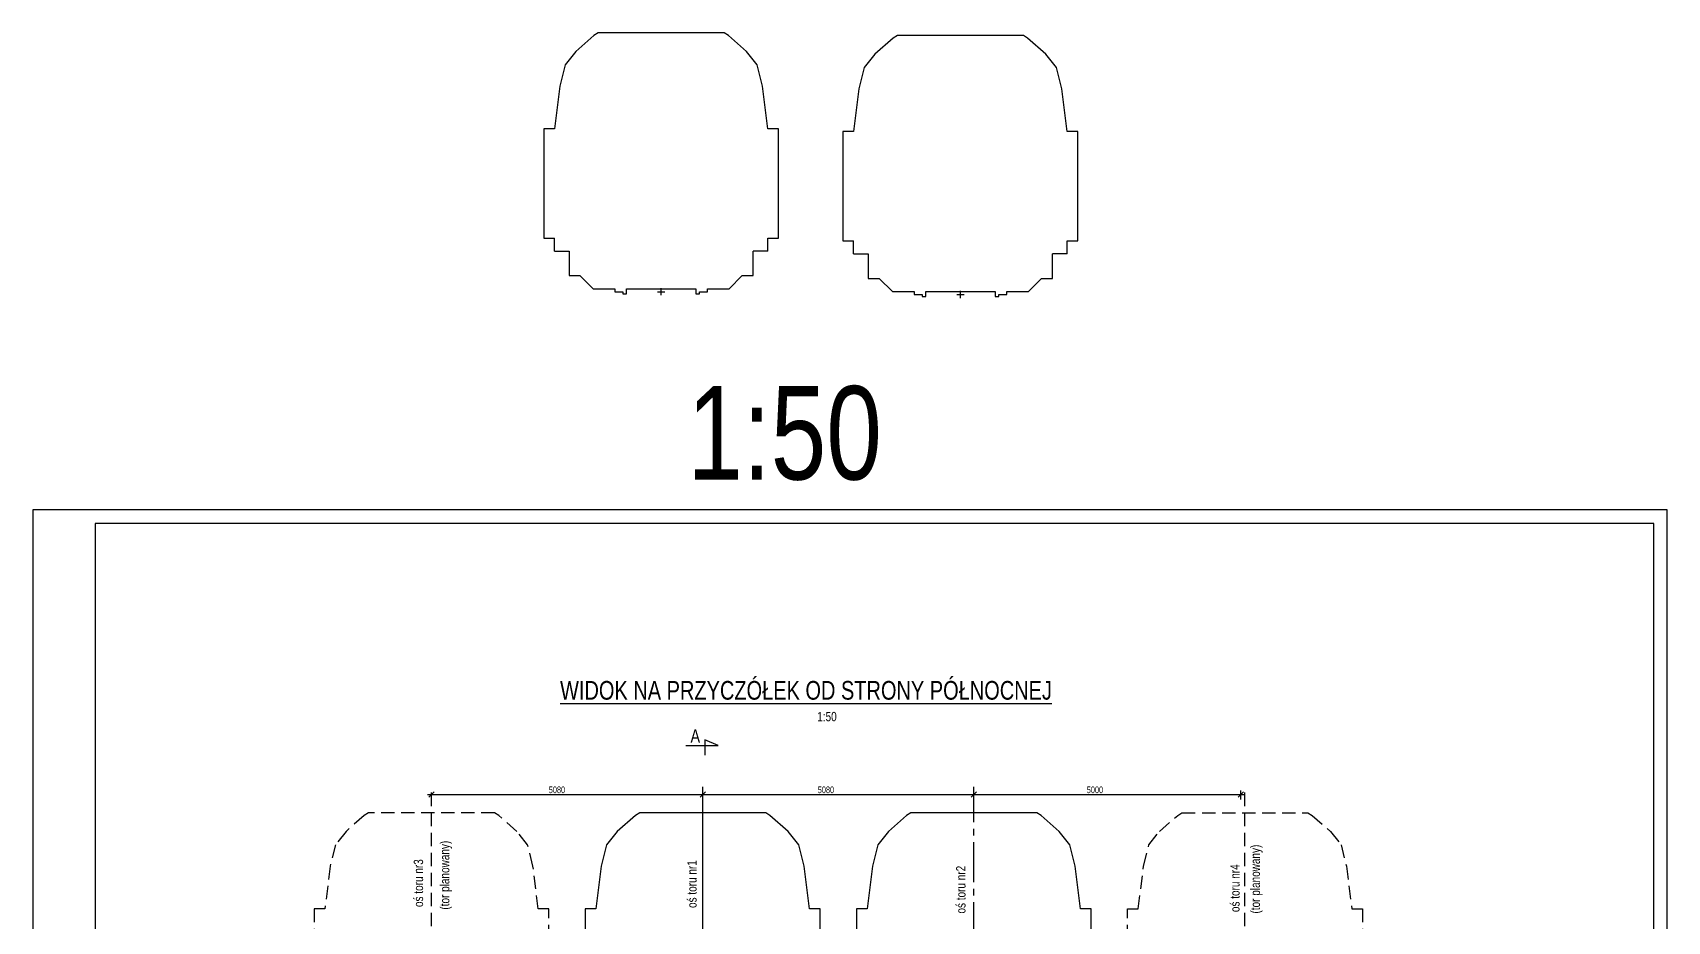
# Model space of a CAD drawing. Header units: millimetres. Extents: x -1069826 to 2704411, y -432732 to 412301.
# Drawn here: x 564152 to 594778, y -16679 to -38 of the extents above; entities that cross this region are included whole.
import ezdxf
from ezdxf.enums import TextEntityAlignment as Align

# ---------------------------------------------------------------- set-up
doc = ezdxf.new("R2010")
doc.units = ezdxf.units.MM
doc.header["$LTSCALE"] = 1000
doc.header["$MEASUREMENT"] = 0
doc.linetypes.add('CENTER2', pattern=[1.125, 0.75, -0.125, 0.125, -0.125])
doc.linetypes.add('HIDDEN', pattern=[0.375, 0.25, -0.125])
for name, color, linetype in [('0-RAM-L', 7, 'Continuous'), ('0-RAM-T', 7, 'Continuous'), ('0-T', 7, 'Continuous'), ('DROGO-T', 7, 'Continuous')]:
    doc.layers.add(name, color=color, linetype=linetype)
doc.styles.add('CDMSTYLE', font='CDMSIMPL', dxfattribs={"width": 0.8, "bigfont": 'CDMBIGPL'})
doc.dimstyles.new('CDMOG-MM-50', dxfattribs={"dimscale": 50, "dimtxt": 2.5, "dimasz": 1, "dimexe": 1.5, "dimexo": 5, "dimgap": 0.5, "dimtad": 1, "dimdec": 0, "dimrnd": 1, "dimzin": 1, "dimdsep": 46, "dimtxsty": 'CDMSTYLE', "dimblk1": 'OBLIQUE', "dimblk2": 'OBLIQUE', "dimsah": 1, "dimtsz": 1, "dimcen": -2.5, "dimdle": 1.5, "dimclrd": 9, "dimclre": 9, "dimclrt": 9, "dimadec": 0, "dimazin": 0, "dimtfac": 1, "dimtmove": 2, "dimatfit": 3, "dimldrblk": 'OBLIQUE', "dimfxl": 1, "dimtvp": 1, "dimtolj": 1, "dimtzin": 0, "dimarcsym": 0})

# ---------------------------------------------------------------- blocks, each defined once
blk = doc.blocks.new('*D93')
at = {"color": 9, "linetype": 'ByBlock', "transparency": 16777216}
for p, q in [((571550, -14306), (576780, -14306)), ((571575, -14356), (571675, -14256)), ((576655, -14356), (576755, -14256)), ((576705, -14396), (576705, -14231))]:
    blk.add_line(p, q, dxfattribs=at)
at = {"layer": 'Defpoints', "color": 0, "linetype": 'ByBlock', "transparency": 16777216}
for p in [(576705, -14306), (571625, -14646), (576705, -14646)]:
    blk.add_point(p, dxfattribs=at)
at = {"color": 9, "linetype": 'ByBlock', "transparency": 16777216, "insert": (573974, -14218), "char_height": 125, "attachment_point": 5, "style": 'CDMSTYLE'}
blk.add_mtext('\\A1;5080', dxfattribs=at)
blk = doc.blocks.new('_OBLIQUE')
at = {"color": 0, "linetype": 'ByBlock'}
blk.add_line((-0.5, -0.5), (0.5, 0.5), dxfattribs=at)
blk = doc.blocks.new('A$C5F112703')
at = {"color": 9, "linetype": 'ByBlock'}
for p, q in [((1020, 4919), (940, 4869)), ((3380, 4919), (1020, 4919)), ((3460, 4869), (3380, 4919)), ((940, 4869), (600, 4569)), ((3800, 4569), (3460, 4869)), ((400, 4319), (300, 3919)), ((600, 4569), (400, 4319)), ((4000, 4319), (3800, 4569)), ((4100, 3919), (4000, 4319)), ((300, 3919), (200, 3119)), ((4200, 3119), (4100, 3919)), ((0, 3119), (0, 1069)), ((200, 3119), (0, 3119)), ((4400, 3119), (4200, 3119)), ((4400, 1069), (4400, 3119)), ((0, 1069), (200, 1069)), ((4200, 1069), (4400, 1069)), ((475, 829), (475, 369)), ((3925, 369), (3925, 829)), ((475, 369), (680, 369)), ((680, 369), (925, 124)), ((3475, 124), (3720, 369)), ((3720, 369), (3925, 369)), ((925, 124), (1333, 124)), ((1333, 124), (1333, 69)), ((1333, 69), (1483, 69)), ((1483, 69), (1483, 31)), ((1483, 31), (1550, 31)), ((1550, 124), (2851, 124)), ((1550, 31), (1550, 124)), ((2851, 124), (2851, 31)), ((2851, 31), (2918, 31)), ((2918, 69), (3068, 69)), ((2918, 31), (2918, 69)), ((3068, 124), (3475, 124)), ((3068, 69), (3068, 124))]:
    blk.add_line(p, q, dxfattribs=at)
at = {"layer": '0-T', "color": 9, "linetype": 'Continuous'}
for p, q in [((200, 829), (200, 1069)), ((4200, 829), (4200, 1069)), ((200, 829), (475, 829)), ((4200, 829), (3925, 829)), ((2131, 69), (2269, 69)), ((2200, 0), (2200, 137))]:
    blk.add_line(p, q, dxfattribs=at)
blk = doc.blocks.new('A$C22AE4A19')
at = {"layer": '0-T', "color": 9, "linetype": 'Continuous'}
blk.add_blockref('A$C5F112703', (0, 0), dxfattribs=at)
blk = doc.blocks.new('A$C05BD7996')
at = {"color": 40, "linetype": 'HIDDEN'}
for p, q in [((1020, 4919), (940, 4869)), ((3380, 4919), (1020, 4919)), ((3460, 4869), (3380, 4919)), ((940, 4869), (600, 4569)), ((3800, 4569), (3460, 4869)), ((400, 4319), (300, 3919)), ((600, 4569), (400, 4319)), ((4000, 4319), (3800, 4569)), ((4100, 3919), (4000, 4319)), ((300, 3919), (200, 3119)), ((4200, 3119), (4100, 3919)), ((200, 3119), (0, 3119)), ((0, 3119), (0, 1069)), ((4400, 3119), (4200, 3119)), ((4400, 1069), (4400, 3119)), ((0, 1069), (200, 1069)), ((4200, 1069), (4400, 1069)), ((475, 829), (475, 369)), ((3925, 369), (3925, 829)), ((475, 369), (680, 369)), ((680, 369), (925, 124)), ((3475, 124), (3720, 369)), ((3720, 369), (3925, 369)), ((925, 124), (1333, 124)), ((1333, 124), (1333, 69)), ((1333, 69), (1483, 69)), ((1483, 69), (1483, 31)), ((1483, 31), (1550, 31)), ((1550, 31), (1550, 124)), ((1550, 124), (2851, 124)), ((2851, 124), (2851, 31)), ((2851, 31), (2918, 31)), ((2918, 31), (2918, 69)), ((2918, 69), (3068, 69)), ((3068, 69), (3068, 124)), ((3068, 124), (3475, 124))]:
    blk.add_line(p, q, dxfattribs=at)
at = {"layer": '0-T', "color": 40, "linetype": 'HIDDEN'}
for p, q in [((200, 829), (200, 1069)), ((4200, 829), (4200, 1069)), ((200, 829), (475, 829)), ((4200, 829), (3925, 829))]:
    blk.add_line(p, q, dxfattribs=at)
at = {"layer": '0-T', "color": 9, "linetype": 'Continuous'}
for p, q in [((2131, 69), (2269, 69)), ((2200, 0), (2200, 137))]:
    blk.add_line(p, q, dxfattribs=at)
blk = doc.blocks.new('A$C3471609C')
at = {"layer": '0-T', "color": 9, "linetype": 'Continuous'}
blk.add_blockref('A$C05BD7996', (0, 0), dxfattribs=at)
blk = doc.blocks.new('*D184')
at = {"color": 9, "linetype": 'ByBlock', "transparency": 16777216}
for p, q in [((576630, -14306), (581860, -14306)), ((576655, -14356), (576755, -14256)), ((581735, -14356), (581835, -14256)), ((581785, -14396), (581785, -14231))]:
    blk.add_line(p, q, dxfattribs=at)
at = {"layer": 'Defpoints', "color": 0, "linetype": 'ByBlock', "transparency": 16777216}
for p in [(581785, -14306), (576705, -14646), (581785, -14646)]:
    blk.add_point(p, dxfattribs=at)
at = {"color": 9, "linetype": 'ByBlock', "transparency": 16777216, "insert": (579014, -14218), "char_height": 125, "attachment_point": 5, "style": 'CDMSTYLE'}
blk.add_mtext('\\A1;\\C1;5080', dxfattribs=at)
blk = doc.blocks.new('*D211')
at = {"color": 9, "linetype": 'ByBlock', "transparency": 16777216}
for p, q in [((581710, -14306), (586860, -14306)), ((581735, -14356), (581835, -14256)), ((586735, -14356), (586835, -14256)), ((586785, -14396), (586785, -14231))]:
    blk.add_line(p, q, dxfattribs=at)
at = {"layer": 'Defpoints', "color": 0, "linetype": 'ByBlock', "transparency": 16777216}
for p in [(586785, -14306), (581785, -14646), (586785, -14646)]:
    blk.add_point(p, dxfattribs=at)
at = {"color": 9, "linetype": 'ByBlock', "transparency": 16777216, "insert": (584054, -14218), "char_height": 125, "attachment_point": 5, "style": 'CDMSTYLE'}
blk.add_mtext('\\A1;5000', dxfattribs=at)

msp = doc.modelspace()

# ---------------------------------------------------------------- linework, layer by layer
at = {"color": 9, "linetype": 'ByBlock'}
for p, q in [((574665.6022, -87.5567), (574325.6022, -387.5567)), ((574745.6022, -37.5567), (574665.6022, -87.5567)), ((577105.6022, -37.5567), (574745.6022, -37.5567)), ((577185.6022, -87.5567), (577105.6022, -37.5567)), ((577525.6022, -387.5567), (577185.6022, -87.5567)), ((574325.6022, -387.5567), (574125.6022, -637.5567)), ((577725.6022, -637.5567), (577525.6022, -387.5567)), ((574125.6022, -637.5567), (574025.6022, -1037.5567)), ((577825.6022, -1037.5567), (577725.6022, -637.5567)), ((574025.6022, -1037.5567), (573925.6022, -1837.5567)), ((577925.6022, -1837.5567), (577825.6022, -1037.5567)), ((573925.6022, -1837.5567), (573725.6022, -1837.5567)), ((573725.6022, -1837.5567), (573725.6022, -3887.5567)), ((578125.6022, -1837.5567), (577925.6022, -1837.5567)), ((578125.6022, -3887.5567), (578125.6022, -1837.5567)), ((573725.6022, -3887.5567), (573925.6022, -3887.5567)), ((577925.6022, -3887.5567), (578125.6022, -3887.5567)), ((574200.6022, -4127.5567), (574200.6022, -4587.5567)), ((577650.6022, -4587.5567), (577650.6022, -4127.5567)), ((574200.6022, -4587.5567), (574405.6022, -4587.5567)), ((574405.6022, -4587.5567), (574650.6022, -4832.5567)), ((577200.6022, -4832.5567), (577445.6022, -4587.5567)), ((577445.6022, -4587.5567), (577650.6022, -4587.5567)), ((574650.6022, -4832.5567), (575058.1022, -4832.5567)), ((575058.1022, -4832.5567), (575058.1022, -4887.5567)), ((575058.1022, -4887.5567), (575208.1022, -4887.5567)), ((575208.1022, -4887.5567), (575208.1022, -4925.5567)), ((575275.1022, -4925.5567), (575275.1022, -4832.5567)), ((575275.1022, -4832.5567), (576576.1022, -4832.5567)), ((576576.1022, -4832.5567), (576576.1022, -4925.5567)), ((576643.1022, -4925.5567), (576643.1022, -4887.5567)), ((576643.1022, -4887.5567), (576793.1022, -4887.5567)), ((576793.1022, -4887.5567), (576793.1022, -4832.5567)), ((576793.1022, -4832.5567), (577200.6022, -4832.5567)), ((575208.1022, -4925.5567), (575275.1022, -4925.5567)), ((576576.1022, -4925.5567), (576643.1022, -4925.5567))]:
    msp.add_line(p, q, dxfattribs=at)
at = {"color": 40, "linetype": 'HIDDEN'}
for p, q in [((571625.0354, -20895.4209), (571625.0354, -14164.2624)), ((586865.0354, -20895.4209), (586865.0354, -14164.2624))]:
    msp.add_line(p, q, dxfattribs=at)
at = {"color": 9, "linetype": 'CENTER2'}
for p, q in [((576705.0354, -20891.3541), (576705.0354, -14164.2624)), ((576705.0354, -34012.233), (576705.0354, -14164.2624)), ((581785.0354, -33948.8771), (581785.0354, -14164.2624))]:
    msp.add_line(p, q, dxfattribs=at)
at = {"layer": '0-RAM-L', "color": 3, "linetype": 'Continuous'}
for points in [[(564151.5148, -38676.3703), (594778.0882, -38676.3703), (594778.0882, -8976.3703), (564151.5148, -8976.3703)], [(565319.3272, -38426.3703), (594528.0882, -38426.3703), (594528.0882, -9226.3703), (565319.3272, -9226.3703)]]:
    msp.add_lwpolyline(points, close=True, dxfattribs=at)
at = {"layer": '0-RAM-T', "color": 4, "linetype": 'Continuous'}
msp.add_lwpolyline([(576387.8925, -13387.4136), (576995.0354, -13387.4136), (576745.0354, -13280.2708), (576745.0354, -13565.9851)], dxfattribs=at)
at = {"layer": '0-T', "color": 9, "linetype": 'Continuous'}
for p, q in [((573925.6022, -4127.5567), (573925.6022, -3887.5567)), ((577925.6022, -4127.5567), (577925.6022, -3887.5567)), ((573925.6022, -4127.5567), (574200.6022, -4127.5567)), ((577925.6022, -4127.5567), (577650.6022, -4127.5567)), ((575857.082, -4887.5567), (575994.1224, -4887.5567)), ((575925.6022, -4956.0769), (575925.6022, -4819.0364))]:
    msp.add_line(p, q, dxfattribs=at)

# ---------------------------------------------------------------- block references
for name, p in [('A$C22AE4A19', (579332.9817, -5006.9863)), ('A$C3471609C', (569425.0353, -19564.6943)), ('A$C22AE4A19', (574505.0353, -19564.6944)), ('A$C22AE4A19', (579585.0353, -19564.6944))]:
    msp.add_blockref(name, p, dxfattribs=at)
at = {"layer": '0-T', "color": 9, "linetype": 'Continuous', "xscale": -1}
msp.add_blockref('A$C3471609C', (589065.0355, -19564.6943), dxfattribs=at)

# ---------------------------------------------------------------- texts
at = {"layer": '0-RAM-T', "color": 4, "linetype": 'Continuous', "style": 'CDMSTYLE', "width": 0.8}
msp.add_text('A', height=250, dxfattribs=at).set_placement((576566.464, -13208.8422), align=Align.MIDDLE)
at = {"layer": '0-T', "color": 2, "linetype": 'Continuous', "style": 'CDMSTYLE', "width": 0.8}
for height, p in [(1750, (576418.269, -8406.042)), (175, (578851.2721, -12932.5226))]:
    msp.add_text('1:50', height=height, dxfattribs=at).set_placement(p)
at = {"layer": '0-T', "color": 4, "linetype": 'Continuous', "style": 'CDMSTYLE', "width": 0.8}
msp.add_text('%%UWIDOK NA PRZYCZÓŁEK OD STRONY PÓŁNOCNEJ', height=350, dxfattribs=at).set_placement((574032.3431, -12528.6832))
at = {"layer": 'DROGO-T', "color": 9, "linetype": 'Continuous', "style": 'CDMSTYLE', "width": 0.8}
for s, p in [('(tor planowany)', (571957.884, -16461.1887)), ('(tor planowany)', (587145.7389, -16534.1045)), ('oś toru nr3', (571465.9892, -16412.1551)), ('oś toru nr4', (586763.5147, -16507.2147))]:
    msp.add_text(s, height=175, rotation=90, dxfattribs=at).set_placement(p)
at = {"layer": 'DROGO-T', "color": 2, "linetype": 'Continuous', "style": 'CDMSTYLE', "width": 0.8}
for s, p in [('oś toru nr1', (576589.8515, -16429.9838)), ('oś toru nr2', (581628.6199, -16534.6715))]:
    msp.add_text(s, height=175, rotation=90, dxfattribs=at).set_placement(p)

# ---------------------------------------------------------------- dimensions: what is measured, and where the dimension line sits
at = {"layer": '0-T', "color": 4, "linetype": 'Continuous'}
for base, p1, p2, picture, middle in [((576705.0354, -14305.9519), (571625.0354, -14646.1741), (576705.0354, -14646.1741), '*D93', (573973.5718, -14218.4519)), ((586785.0354, -14305.9519), (581785.0354, -14646.1741), (586785.0354, -14646.1741), '*D211', (584053.5718, -14218.4519))]:
    dim = msp.add_linear_dim(base=base, p1=p1, p2=p2, dimstyle='CDMOG-MM-50', override={"dimse1": 1}, dxfattribs=at)
    dim.commit()
    dim.dimension.update_dxf_attribs({"geometry": picture, "text_midpoint": middle, "dimtype": 160})
dim = msp.add_linear_dim(base=(581785.0354, -14305.9519), p1=(576705.0354, -14646.1741), p2=(581785.0354, -14646.1741), text='\\C1;<>', dimstyle='CDMOG-MM-50', override={"dimse1": 1}, dxfattribs=at)
dim.commit()
dim.dimension.update_dxf_attribs({"geometry": '*D184', "text_midpoint": (579013.5718, -14218.4519), "dimtype": 160})

doc.saveas('drawing.dxf')
